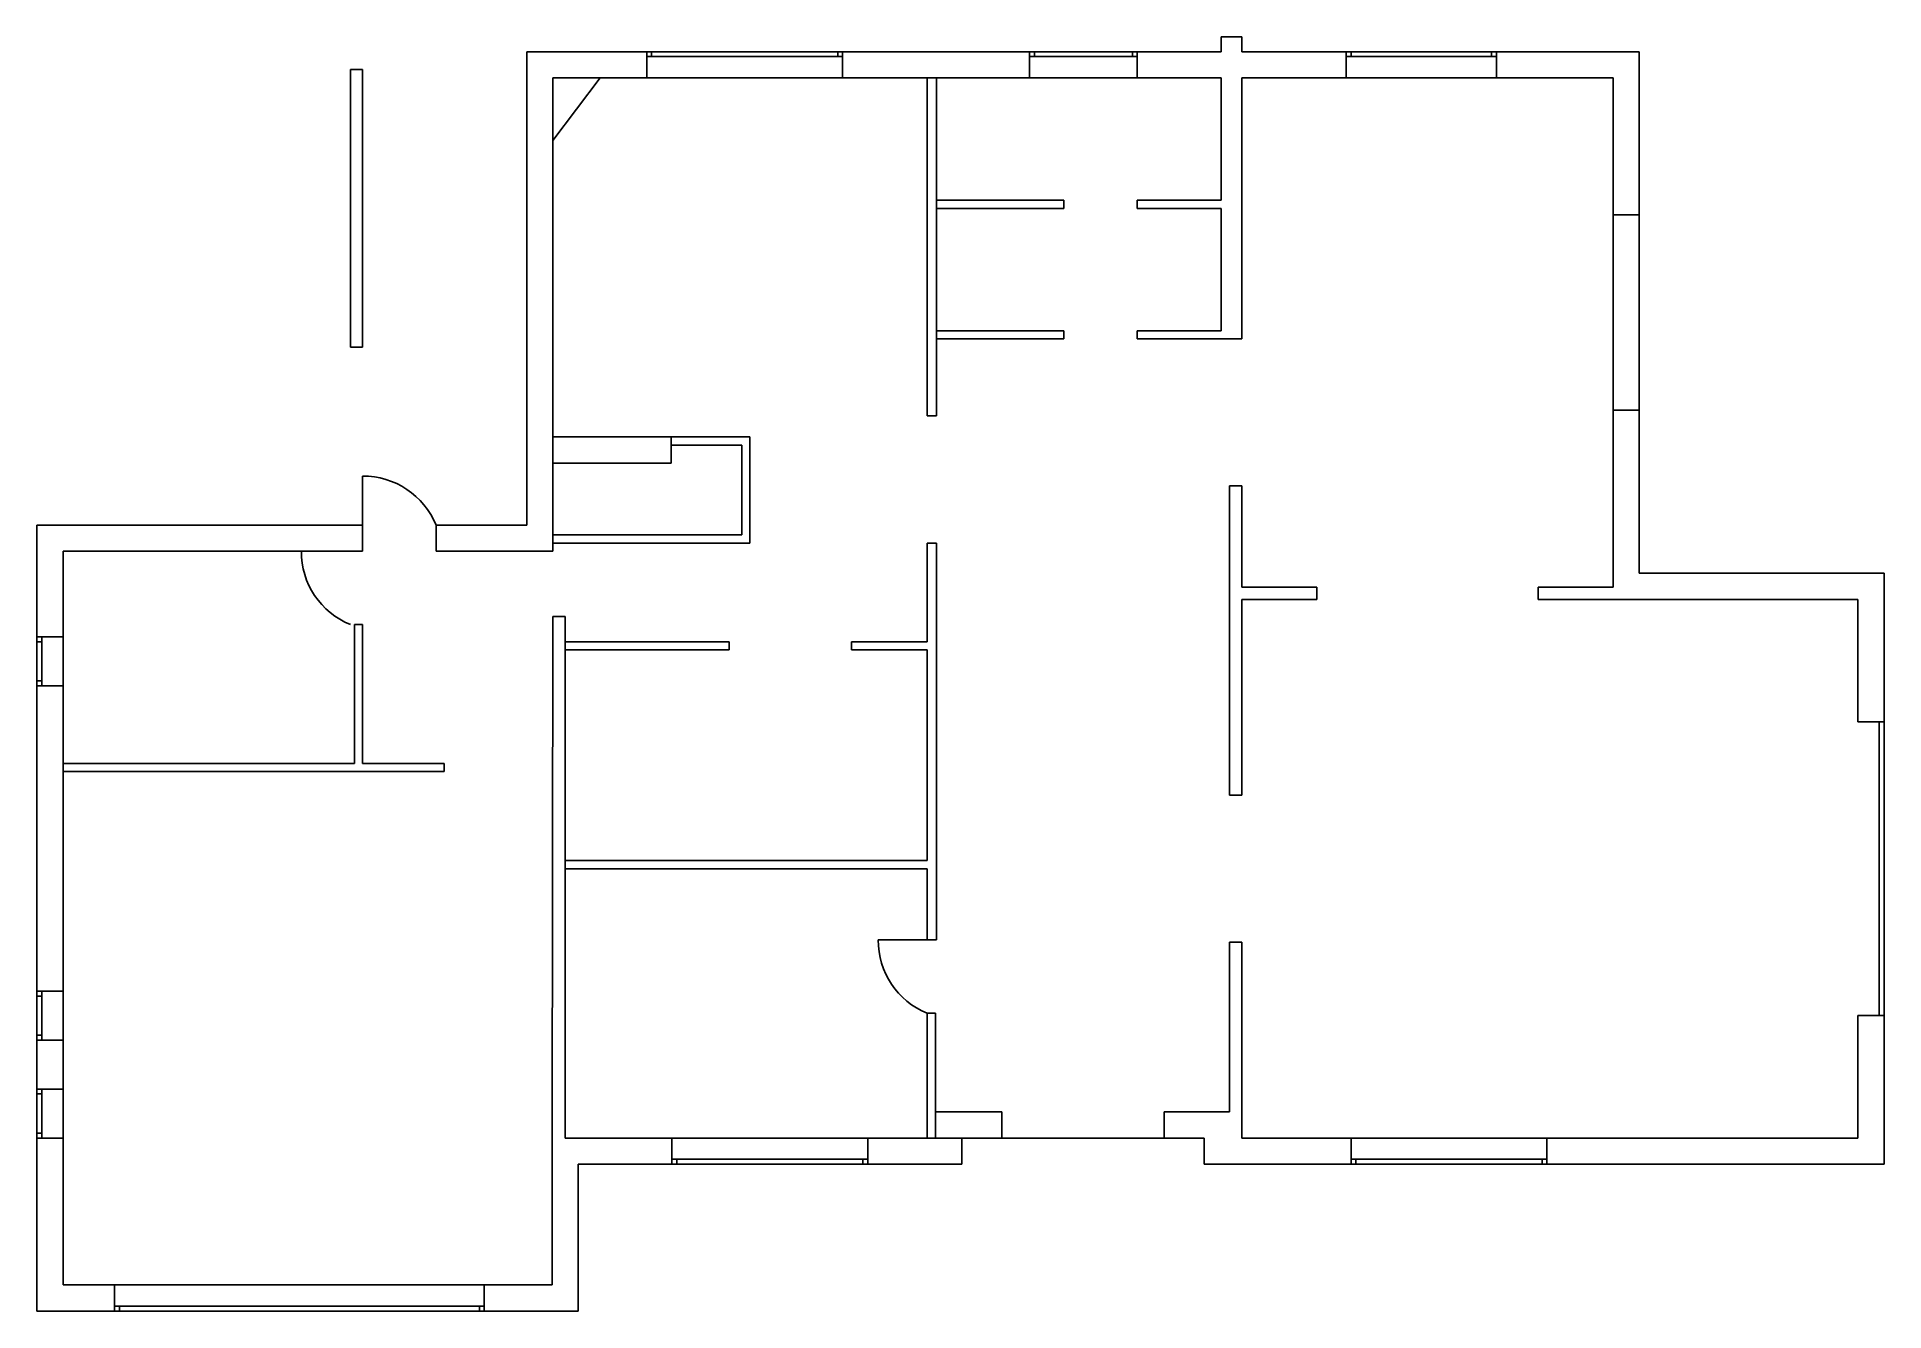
# Model space of a CAD drawing. Header units: millimetres. Extents: x -1884 to 379, y 1928 to 3489.
import ezdxf

# ---------------------------------------------------------------- set-up
doc = ezdxf.new("R2010")
doc.units = ezdxf.units.MM

msp = doc.modelspace()

# ---------------------------------------------------------------- linework, layer by layer
for p, q in [((-408.2, 3488.8), (-433.2, 3488.8)), ((-433.2, 3470.7), (-433.2, 3488.8)), ((-408.2, 3470.7), (-408.2, 3488.8)), ((-1284.2, 3470.7), (-1284.2, 2890.7)), ((-1284.2, 3470.7), (-433.2, 3470.7)), ((-1137.2, 3438.7), (-1137.2, 3470.7)), ((-1137.2, 3470.7), (-897.2, 3470.7)), ((-1137.2, 3470.7), (-1137.2, 3464.7)), ((-1137.2, 3470.7), (-1131.2, 3470.7)), ((-1137.2, 3464.7), (-897.2, 3464.7)), ((-1131.2, 3470.7), (-1131.2, 3464.7)), ((-897.2, 3470.7), (-903.2, 3470.7)), ((-903.2, 3470.7), (-903.2, 3464.7)), ((-897.2, 3470.7), (-897.2, 3438.7)), ((-897.2, 3464.7), (-897.2, 3470.7)), ((-668.1, 3438.7), (-668.1, 3470.7)), ((-668.1, 3470.7), (-668.1, 3464.7)), ((-668.1, 3470.7), (-662.1, 3470.7)), ((-668.1, 3464.7), (-536.1, 3464.7)), ((-662.1, 3470.7), (-662.1, 3464.7)), ((-536.1, 3470.7), (-602.1, 3470.7)), ((-536.1, 3470.7), (-542.1, 3470.7)), ((-542.1, 3470.7), (-542.1, 3464.7)), ((-536.1, 3470.7), (-536.1, 3438.7)), ((78.8, 3470.7), (-408.2, 3470.7)), ((-280.2, 3438.7), (-280.2, 3470.7)), ((-280.2, 3470.7), (-280.2, 3464.7)), ((-280.2, 3470.7), (-274.2, 3470.7)), ((-280.2, 3464.7), (-96.2, 3464.7)), ((-274.2, 3470.7), (-274.2, 3464.7)), ((-96.2, 3470.7), (-102.2, 3470.7)), ((-102.2, 3470.7), (-102.2, 3464.7)), ((-96.2, 3438.7), (-96.2, 3470.7)), ((78.8, 3470.7), (78.8, 2831.7)), ((-1500.2, 3448.8), (-1500.2, 3108.8)), ((-1500.2, 3448.8), (-1485.2, 3448.8)), ((-1485.2, 3448.8), (-1485.2, 3108.8)), ((-1252.2, 3438.7), (-1252.2, 2858.7)), ((-1252.2, 3438.7), (-433.2, 3438.7)), ((-1252.2, 3361.9), (-1194.1, 3438.7)), ((-793.5, 3024.4), (-793.5, 3438.7)), ((-782.1, 3024.4), (-782.1, 3438.7)), ((-536.1, 3438.7), (-668.1, 3438.7)), ((-433.2, 3438.7), (-433.2, 3288.7)), ((-408.2, 3438.7), (-408.2, 3118.7)), ((-408.2, 3438.7), (46.8, 3438.7)), ((46.8, 3438.7), (46.8, 2814.7)), ((46.8, 3438.7), (46.8, 3438.7)), ((46.8, 3438.7), (46.8, 3118.7)), ((46.8, 3438.7), (46.8, 3438.7)), ((-626.1, 3288.7), (-782.1, 3288.7)), ((-782.1, 3288.7), (-782.1, 3278.7)), ((-626.1, 3278.7), (-626.1, 3288.7)), ((-536.1, 3288.7), (-433.2, 3288.7)), ((-536.1, 3278.7), (-536.1, 3288.7)), ((-782.1, 3278.7), (-626.1, 3278.7)), ((-433.2, 3278.7), (-536.1, 3278.7)), ((-433.2, 3128.7), (-433.2, 3278.7)), ((78.8, 3270.7), (46.8, 3270.7)), ((-626.1, 3128.7), (-782.1, 3128.7)), ((-782.1, 3128.7), (-782.1, 3118.7)), ((-626.1, 3118.7), (-626.1, 3128.7)), ((-536.1, 3118.7), (-536.1, 3128.7)), ((-536.1, 3128.7), (-433.2, 3128.7)), ((-1485.2, 3108.8), (-1500.2, 3108.8)), ((-782.1, 3118.7), (-626.1, 3118.7)), ((-433.2, 3118.7), (-536.1, 3118.7)), ((-433.2, 3118.7), (-408.2, 3118.7)), ((-782.1, 3024.4), (-793.5, 3024.4)), ((78.8, 3031.7), (46.8, 3031.7)), ((-1252.2, 2998.7), (-1107.2, 2998.7)), ((-1107.2, 2998.7), (-1107.2, 2966.7)), ((-1010.8, 2998.7), (-1107.2, 2998.7)), ((-1107.2, 2998.7), (-1107.2, 2988.7)), ((-1107.2, 2988.7), (-1020.8, 2988.7)), ((-1020.8, 2988.7), (-1020.8, 2878.7)), ((-1010.8, 2868.7), (-1010.8, 2998.7)), ((-1107.2, 2966.7), (-1252.2, 2966.7)), ((-1485.2, 2890.7), (-1485.2, 2950.8)), ((-408.2, 2938.7), (-423.2, 2938.7)), ((-423.2, 2938.7), (-423.2, 2559.7)), ((-408.2, 2938.7), (-408.2, 2814.7)), ((-1884.2, 1927.7), (-1884.2, 2890.7)), ((-1884.2, 2890.7), (-1485.2, 2890.7)), ((-1485.2, 2890.7), (-1485.2, 2858.7)), ((-1395.2, 2890.7), (-1284.2, 2890.7)), ((-1395.2, 2890.7), (-1395.2, 2858.7)), ((-1252.2, 2858.7), (-1252.2, 2890.7)), ((-1020.8, 2878.7), (-1252.2, 2878.7)), ((-1852.2, 1959.7), (-1852.2, 2858.7)), ((-1852.2, 2858.7), (-1500.2, 2858.7)), ((-1852.2, 2858.7), (-1852.2, 2858.7)), ((-1500.2, 2858.7), (-1560.3, 2858.7)), ((-1485.2, 2858.7), (-1500.2, 2858.7)), ((-1395.2, 2858.7), (-1252.2, 2858.7)), ((-1252.2, 2868.7), (-1010.8, 2868.7)), ((-782.1, 2868.7), (-793.5, 2868.7)), ((-793.5, 2747.7), (-793.5, 2868.7)), ((-782.1, 2868.7), (-782.1, 2479.7)), ((78.8, 2831.7), (378.8, 2831.7)), ((378.8, 2649.7), (378.8, 2831.7)), ((-316.2, 2814.7), (-408.2, 2814.7)), ((-316.2, 2799.7), (-316.2, 2814.7)), ((-45.2, 2799.7), (-45.2, 2814.7)), ((-45.2, 2814.7), (46.8, 2814.7)), ((-316.2, 2799.7), (-408.2, 2799.7)), ((-408.2, 2799.7), (-408.2, 2799.7)), ((-408.2, 2799.7), (-408.2, 2799.7)), ((-408.2, 2799.7), (-408.2, 2799.7)), ((-408.2, 2799.7), (-408.2, 2559.7)), ((46.8, 2799.7), (-45.2, 2799.7)), ((46.8, 2799.7), (346.8, 2799.7)), ((346.8, 2799.7), (346.8, 2649.7)), ((-1495.2, 2598.7), (-1495.2, 2768.7)), ((-1485.2, 2768.7), (-1495.2, 2768.7)), ((-1485.2, 2598.7), (-1485.2, 2768.7)), ((-1252.2, 2778.7), (-1253.2, 2139.7)), ((-1252.2, 2778.7), (-1237.2, 2778.7)), ((-1237.2, 2778.7), (-1237.2, 2139.7)), ((-1237.2, 2778.7), (-1237.2, 2778.7)), ((-1884.2, 2753.7), (-1852.2, 2753.7)), ((-1884.2, 2753.7), (-1878.2, 2753.7)), ((-1884.2, 2753.7), (-1884.2, 2747.7)), ((-1884.2, 2747.7), (-1878.2, 2747.7)), ((-1878.2, 2753.7), (-1878.2, 2693.7)), ((-1237.2, 2747.7), (-1036.3, 2747.7)), ((-1036.3, 2747.7), (-1036.3, 2737.7)), ((-886.3, 2747.7), (-793.5, 2747.7)), ((-886.3, 2737.7), (-886.3, 2747.7)), ((-782.1, 2747.7), (-782.1, 2737.7)), ((-1036.3, 2737.7), (-1237.2, 2737.7)), ((-793.5, 2737.7), (-886.3, 2737.7)), ((-793.5, 2479.7), (-793.5, 2737.7)), ((-1884.2, 2693.7), (-1884.2, 2699.7)), ((-1884.2, 2699.7), (-1878.2, 2699.7)), ((-1884.2, 2693.7), (-1852.2, 2693.7)), ((346.8, 2649.7), (378.8, 2649.7)), ((372.8, 2289.7), (372.8, 2649.7)), ((378.8, 2649.7), (378.8, 2289.7)), ((-1852.2, 2588.7), (-1852.2, 2598.7)), ((-1852.2, 2598.7), (-1495.2, 2598.7)), ((-1852.2, 2588.7), (-1495.2, 2588.7)), ((-1495.2, 2588.7), (-1385.2, 2588.7)), ((-1385.2, 2598.7), (-1485.2, 2598.7)), ((-1385.2, 2588.7), (-1385.2, 2598.7)), ((-408.2, 2559.7), (-423.2, 2559.7)), ((-793.5, 2479.7), (-1237.2, 2479.7)), ((-1237.2, 2469.7), (-793.5, 2469.7)), ((-793.5, 2382.5), (-793.5, 2469.7)), ((-782.1, 2469.7), (-782.1, 2479.7)), ((-782.1, 2469.7), (-782.1, 2382.5)), ((-793.5, 2382.5), (-853.6, 2382.5)), ((-782.1, 2382.5), (-793.5, 2382.5)), ((-423.2, 2171.7), (-423.2, 2379.7)), ((-408.2, 2379.7), (-423.2, 2379.7)), ((-408.2, 2379.7), (-408.2, 2139.7)), ((-1884.2, 2319.7), (-1852.2, 2319.7)), ((-1884.2, 2319.7), (-1878.2, 2319.7)), ((-1884.2, 2319.7), (-1884.2, 2313.7)), ((-1884.2, 2313.7), (-1878.2, 2313.7)), ((-1878.2, 2319.7), (-1878.2, 2259.7)), ((-793.5, 2292.5), (-793.5, 2139.7)), ((-783.2, 2292.5), (-793.5, 2292.5)), ((-783.2, 2171.7), (-783.2, 2292.5)), ((346.8, 2289.7), (378.8, 2289.7)), ((346.8, 2289.7), (346.8, 2139.7)), ((378.8, 2289.7), (372.8, 2289.7)), ((378.8, 2139.7), (378.8, 2289.7)), ((-1884.2, 2259.7), (-1884.2, 2265.7)), ((-1884.2, 2265.7), (-1878.2, 2265.7)), ((-1884.2, 2259.7), (-1852.2, 2259.7)), ((-1884.2, 2199.7), (-1852.2, 2199.7)), ((-1884.2, 2199.7), (-1878.2, 2199.7)), ((-1884.2, 2199.7), (-1884.2, 2193.7)), ((-1878.2, 2199.7), (-1878.2, 2139.7)), ((-1884.2, 2193.7), (-1878.2, 2193.7)), ((-751.2, 2171.7), (-783.2, 2171.7)), ((-783.2, 2171.7), (-783.2, 2139.7)), ((-702.2, 2171.7), (-751.2, 2171.7)), ((-702.2, 2139.7), (-702.2, 2171.7)), ((-503.2, 2139.7), (-503.2, 2171.7)), ((-503.2, 2171.7), (-423.2, 2171.7)), ((-1878.2, 2145.7), (-1884.2, 2145.7)), ((-1884.2, 2139.7), (-1852.2, 2139.7)), ((-1878.2, 2139.7), (-1878.2, 2145.7)), ((-1253.2, 2139.7), (-1253.2, 1959.7)), ((-1221.2, 2139.7), (-1237.2, 2139.7)), ((-751.2, 2139.7), (-1221.2, 2139.7)), ((-1106.2, 2107.7), (-1106.2, 2139.7)), ((-866.2, 2107.7), (-866.2, 2139.7)), ((-751.2, 2135.7), (-751.2, 2139.7)), ((-751.2, 2139.7), (-702.2, 2139.7)), ((-751.2, 2135.7), (-751.2, 2107.7)), ((-503.2, 2139.7), (-702.2, 2139.7)), ((-454.2, 2139.7), (-503.2, 2139.7)), ((-454.2, 2139.7), (-454.2, 2135.7)), ((-454.2, 2107.7), (-454.2, 2135.7)), ((346.8, 2139.7), (-408.2, 2139.7)), ((-274.2, 2107.7), (-274.2, 2139.7)), ((-34.2, 2107.7), (-34.2, 2139.7)), ((378.8, 2139.7), (378.8, 2107.7)), ((-751.2, 2107.7), (-1221.2, 2107.7)), ((-1221.2, 2107.7), (-1221.2, 1927.7)), ((-1106.2, 2107.7), (-1106.2, 2113.7)), ((-1106.2, 2113.7), (-866.2, 2113.7)), ((-1106.2, 2107.7), (-1100.2, 2107.7)), ((-1100.2, 2107.7), (-1100.2, 2113.7)), ((-872.2, 2107.7), (-872.2, 2113.7)), ((-866.2, 2107.7), (-872.2, 2107.7)), ((378.8, 2107.7), (-454.2, 2107.7)), ((-274.2, 2107.7), (-274.2, 2113.7)), ((-274.2, 2113.7), (-34.2, 2113.7)), ((-274.2, 2107.7), (-268.2, 2107.7)), ((-268.2, 2107.7), (-268.2, 2113.7)), ((-40.2, 2107.7), (-40.2, 2113.7)), ((-34.2, 2107.7), (-40.2, 2107.7)), ((-1253.2, 1959.7), (-1852.2, 1959.7)), ((-1789.2, 1927.7), (-1789.2, 1959.7)), ((-1336.2, 1927.7), (-1336.2, 1959.7)), ((-1221.2, 1927.7), (-1884.2, 1927.7)), ((-1789.2, 1927.7), (-1789.2, 1933.7)), ((-1789.2, 1933.7), (-1336.2, 1933.7)), ((-1789.2, 1927.7), (-1783.2, 1927.7)), ((-1783.2, 1927.7), (-1783.2, 1933.7)), ((-1342.2, 1927.7), (-1342.2, 1933.7))]:
    msp.add_line(p, q)
for centre, start, end in [((-1484.8, 2854), 22.2838, 90.2435), ((-1463.5, 2858.3), 179.7565, 247.7162), ((-756.8, 2382.1), 179.7565, 247.7162)]:
    msp.add_arc(centre, 96.8, start, end)

doc.saveas('drawing.dxf')
